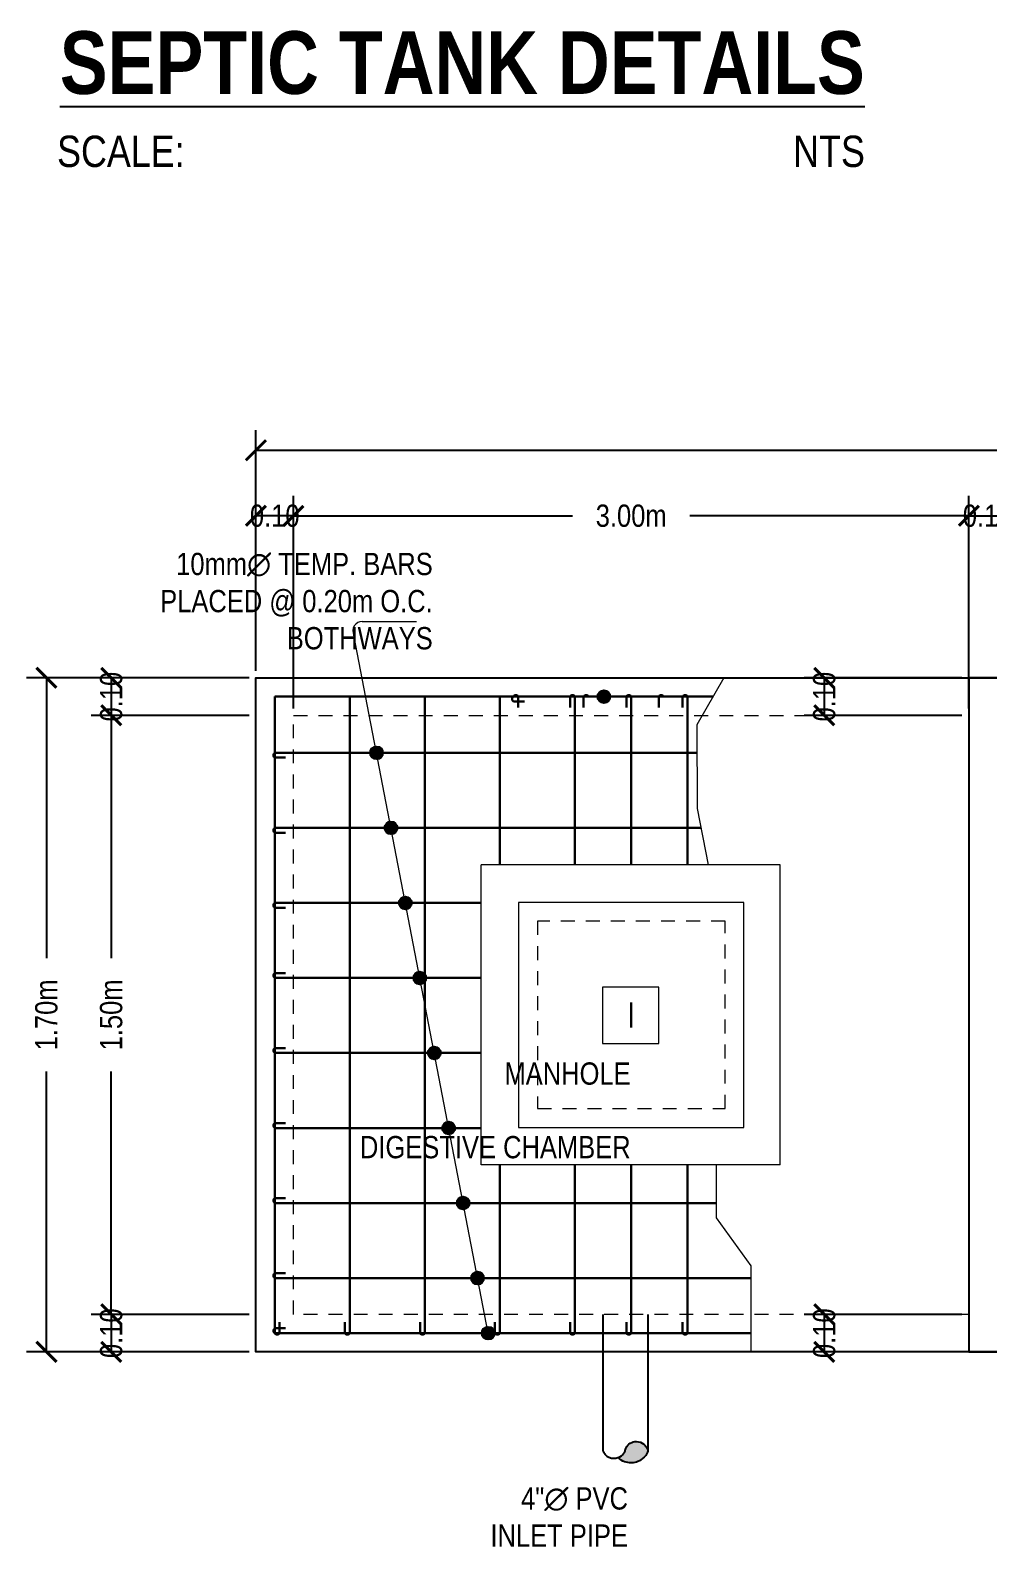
# Model space of a CAD drawing. Header units: inches. Extents: x 7263 to 14962, y 1317 to 2926.
# Drawn here: x 7357.49 to 7366.09, y 1389.91 to 1403.53 of the extents above; entities that cross this region are included whole.
import ezdxf

# ---------------------------------------------------------------- set-up
doc = ezdxf.new("R2010")
doc.units = ezdxf.units.IN
doc.header["$MEASUREMENT"] = 0
doc.linetypes.add('HIDDEN2', pattern=[0.1875, 0.125, -0.0625])
for name, color, linetype, lineweight in [('dimline', 253, 'Continuous', 5), ('label', 114, 'Continuous', 13), ('PIPE', 6, 'Continuous', 25), ('plumbing', 42, 'Continuous', 15), ('rebar', 33, 'Continuous', 18)]:
    doc.layers.add(name, color=color, linetype=linetype, lineweight=lineweight)
for name, color, linetype in [('Layer3', 3, 'Continuous'), ('Layer6', 6, 'Continuous'), ('text', 7, 'Continuous')]:
    doc.layers.add(name, color=color, linetype=linetype)
doc.styles.get("Standard").update_dxf_attribs({"font": ''})
doc.styles.get('Standard').set_extended_font_data('Tw Cen MT Condensed')
doc.dimstyles.get("Standard").update_dxf_attribs({"dimtxt": 0.2, "dimasz": 0.18, "dimexe": 0.18, "dimexo": 0.0625, "dimgap": 0.09, "dimtad": 0, "dimzin": 0, "dimdsep": 46, "dimtxsty": 'Standard', "dimblk": 'ARCHTICK', "dimcen": 0.09, "dimclrd": 8, "dimclre": 8, "dimclrt": 2, "dimadec": 0, "dimazin": 0, "dimtfac": 1, "dimtofl": 0, "dimtmove": 0, "dimatfit": 3, "dimfxl": 1, "dimtolj": 1, "dimtzin": 0, "dimarcsym": 0})

# ---------------------------------------------------------------- blocks, each defined once
blk = doc.blocks.new('_ArchTick')
at = {"color": 0, "linetype": 'ByBlock', "const_width": 0.15}
blk.add_lwpolyline([(-0.5, -0.5), (0.5, 0.5)], dxfattribs=at)
blk = doc.blocks.new('*D384')
at = {"layer": 'Defpoints', "color": 0, "transparency": 16777216}
for p in [(7359.517, 1399.173), (7359.517, 1397.718), (7359.854, 1397.381)]:
    blk.add_point(p, dxfattribs=at)
at = {"layer": 'Layer6', "color": 8, "lineweight": -2, "transparency": 16777216}
for p, q in [((7359.517, 1397.78), (7359.517, 1399.353)), ((7359.854, 1397.443), (7359.854, 1399.353)), ((7359.854, 1399.173), (7359.517, 1399.173))]:
    blk.add_line(p, q, dxfattribs=at)
at = {"layer": 'Layer6', "color": 8, "lineweight": -2, "transparency": 16777216, "xscale": 0.18, "yscale": 0.18, "zscale": 0.18, "rotation": 180}
blk.add_blockref('_ArchTick', (7359.517, 1399.173), dxfattribs=at)
at = {"layer": 'Layer6', "color": 8, "lineweight": -2, "transparency": 16777216, "xscale": 0.18, "yscale": 0.18, "zscale": 0.18}
blk.add_blockref('_ArchTick', (7359.854, 1399.173), dxfattribs=at)
at = {"layer": 'Layer6', "color": 2, "transparency": 16777216, "insert": (7359.686, 1399.173), "char_height": 0.2, "attachment_point": 5}
blk.add_mtext('\\A1;0.10', dxfattribs=at)
blk = doc.blocks.new('*D370')
at = {"layer": 'Defpoints', "color": 0, "transparency": 16777216}
for p in [(7365.92, 1399.173), (7365.92, 1397.718), (7359.854, 1397.381)]:
    blk.add_point(p, dxfattribs=at)
at = {"layer": 'Layer6', "color": 8, "lineweight": -2, "transparency": 16777216}
for p, q in [((7359.854, 1397.443), (7359.854, 1399.353)), ((7365.92, 1397.78), (7365.92, 1399.353)), ((7359.854, 1399.173), (7362.359, 1399.173)), ((7365.92, 1399.173), (7363.415, 1399.173))]:
    blk.add_line(p, q, dxfattribs=at)
at = {"layer": 'Layer6', "color": 8, "lineweight": -2, "transparency": 16777216, "xscale": 0.18, "yscale": 0.18, "zscale": 0.18, "rotation": 180}
blk.add_blockref('_ArchTick', (7359.854, 1399.173), dxfattribs=at)
at = {"layer": 'Layer6', "color": 8, "lineweight": -2, "transparency": 16777216, "xscale": 0.18, "yscale": 0.18, "zscale": 0.18}
blk.add_blockref('_ArchTick', (7365.92, 1399.173), dxfattribs=at)
at = {"layer": 'Layer6', "color": 2, "transparency": 16777216, "insert": (7362.887, 1399.173), "char_height": 0.2, "attachment_point": 5}
blk.add_mtext('\\A1;3.00m', dxfattribs=at)
blk = doc.blocks.new('*D385')
at = {"layer": 'Defpoints', "color": 0, "transparency": 16777216}
for p in [(7366.257, 1399.173), (7365.92, 1397.381), (7366.257, 1397.381)]:
    blk.add_point(p, dxfattribs=at)
at = {"layer": 'Layer6', "color": 8, "lineweight": -2, "transparency": 16777216}
for p, q in [((7365.92, 1397.443), (7365.92, 1399.353)), ((7366.257, 1397.443), (7366.257, 1399.353)), ((7365.92, 1399.173), (7366.257, 1399.173))]:
    blk.add_line(p, q, dxfattribs=at)
at = {"layer": 'Layer6', "color": 8, "lineweight": -2, "transparency": 16777216, "xscale": 0.18, "yscale": 0.18, "zscale": 0.18, "rotation": 180}
blk.add_blockref('_ArchTick', (7365.92, 1399.173), dxfattribs=at)
at = {"layer": 'Layer6', "color": 8, "lineweight": -2, "transparency": 16777216, "xscale": 0.18, "yscale": 0.18, "zscale": 0.18}
blk.add_blockref('_ArchTick', (7366.257, 1399.173), dxfattribs=at)
at = {"layer": 'Layer6', "color": 2, "transparency": 16777216, "insert": (7366.088, 1399.173), "char_height": 0.2, "attachment_point": 5}
blk.add_mtext('\\A1;0.10', dxfattribs=at)
blk = doc.blocks.new('*D362')
at = {"layer": 'Defpoints', "color": 0, "transparency": 16777216}
for p in [(7376.029, 1399.762), (7359.517, 1397.718), (7376.029, 1397.718)]:
    blk.add_point(p, dxfattribs=at)
at = {"layer": 'Layer6', "color": 8, "lineweight": -2, "transparency": 16777216}
for p, q in [((7359.517, 1397.78), (7359.517, 1399.942)), ((7376.029, 1397.78), (7376.029, 1399.942)), ((7359.517, 1399.762), (7367.245, 1399.762)), ((7376.029, 1399.762), (7368.301, 1399.762))]:
    blk.add_line(p, q, dxfattribs=at)
at = {"layer": 'Layer6', "color": 8, "lineweight": -2, "transparency": 16777216, "xscale": 0.18, "yscale": 0.18, "zscale": 0.18, "rotation": 180}
blk.add_blockref('_ArchTick', (7359.517, 1399.762), dxfattribs=at)
at = {"layer": 'Layer6', "color": 8, "lineweight": -2, "transparency": 16777216, "xscale": 0.18, "yscale": 0.18, "zscale": 0.18}
blk.add_blockref('_ArchTick', (7376.029, 1399.762), dxfattribs=at)
at = {"layer": 'Layer6', "color": 2, "transparency": 16777216, "insert": (7367.773, 1399.762), "char_height": 0.2, "attachment_point": 5}
blk.add_mtext('\\A1;8.00m', dxfattribs=at)
blk = doc.blocks.new('*D363')
at = {"layer": 'Defpoints', "color": 0, "transparency": 16777216}
for p in [(7365.92, 1397.718), (7364.621, 1397.381), (7365.92, 1397.381)]:
    blk.add_point(p, dxfattribs=at)
at = {"layer": 'Layer6', "color": 8, "lineweight": -2, "transparency": 16777216}
for p, q in [((7365.857, 1397.718), (7364.441, 1397.718)), ((7364.621, 1397.718), (7364.621, 1397.381)), ((7365.857, 1397.381), (7364.441, 1397.381))]:
    blk.add_line(p, q, dxfattribs=at)
at = {"layer": 'Layer6', "color": 8, "lineweight": -2, "transparency": 16777216, "xscale": 0.18, "yscale": 0.18, "zscale": 0.18}
for p, rotation in [((7364.621, 1397.718), 90), ((7364.621, 1397.381), 270)]:
    blk.add_blockref('_ArchTick', p, dxfattribs=dict(at, rotation=rotation))
at = {"layer": 'Layer6', "color": 2, "transparency": 16777216, "insert": (7364.621, 1397.549), "char_height": 0.2, "attachment_point": 5, "rotation": 90}
blk.add_mtext('\\A1;0.10', dxfattribs=at)
blk = doc.blocks.new('*D364')
at = {"layer": 'Defpoints', "color": 0, "transparency": 16777216}
for p in [(7359.517, 1397.718), (7358.218, 1397.381), (7359.517, 1397.381)]:
    blk.add_point(p, dxfattribs=at)
at = {"layer": 'Layer6', "color": 8, "lineweight": -2, "transparency": 16777216}
for p, q in [((7359.455, 1397.718), (7358.038, 1397.718)), ((7358.218, 1397.718), (7358.218, 1397.381)), ((7359.455, 1397.381), (7358.038, 1397.381))]:
    blk.add_line(p, q, dxfattribs=at)
at = {"layer": 'Layer6', "color": 8, "lineweight": -2, "transparency": 16777216, "xscale": 0.18, "yscale": 0.18, "zscale": 0.18}
for p, rotation in [((7358.218, 1397.718), 90), ((7358.218, 1397.381), 270)]:
    blk.add_blockref('_ArchTick', p, dxfattribs=dict(at, rotation=rotation))
at = {"layer": 'Layer6', "color": 2, "transparency": 16777216, "insert": (7358.218, 1397.549), "char_height": 0.2, "attachment_point": 5, "rotation": 90}
blk.add_mtext('\\A1;0.10', dxfattribs=at)
blk = doc.blocks.new('*D365')
at = {"layer": 'Defpoints', "color": 0, "transparency": 16777216}
for p in [(7359.517, 1392), (7358.218, 1391.663), (7359.517, 1391.663)]:
    blk.add_point(p, dxfattribs=at)
at = {"layer": 'Layer6', "color": 8, "lineweight": -2, "transparency": 16777216}
for p, q in [((7359.455, 1392), (7358.038, 1392)), ((7358.218, 1392), (7358.218, 1391.663)), ((7359.455, 1391.663), (7358.038, 1391.663))]:
    blk.add_line(p, q, dxfattribs=at)
at = {"layer": 'Layer6', "color": 8, "lineweight": -2, "transparency": 16777216, "xscale": 0.18, "yscale": 0.18, "zscale": 0.18}
for p, rotation in [((7358.218, 1392), 90), ((7358.218, 1391.663), 270)]:
    blk.add_blockref('_ArchTick', p, dxfattribs=dict(at, rotation=rotation))
at = {"layer": 'Layer6', "color": 2, "transparency": 16777216, "insert": (7358.218, 1391.831), "char_height": 0.2, "attachment_point": 5, "rotation": 90}
blk.add_mtext('\\A1;0.10', dxfattribs=at)
blk = doc.blocks.new('*D390')
at = {"layer": 'Defpoints', "color": 0, "transparency": 16777216}
for p in [(7359.517, 1397.381), (7358.218, 1392), (7359.517, 1392)]:
    blk.add_point(p, dxfattribs=at)
at = {"layer": 'Layer6', "color": 8, "lineweight": -2, "transparency": 16777216}
for p, q in [((7359.455, 1397.381), (7358.038, 1397.381)), ((7358.218, 1397.381), (7358.218, 1395.199)), ((7358.218, 1392), (7358.218, 1394.181)), ((7359.455, 1392), (7358.038, 1392))]:
    blk.add_line(p, q, dxfattribs=at)
at = {"layer": 'Layer6', "color": 8, "lineweight": -2, "transparency": 16777216, "xscale": 0.18, "yscale": 0.18, "zscale": 0.18}
for p, rotation in [((7358.218, 1397.381), 90), ((7358.218, 1392), 270)]:
    blk.add_blockref('_ArchTick', p, dxfattribs=dict(at, rotation=rotation))
at = {"layer": 'Layer6', "color": 2, "transparency": 16777216, "insert": (7358.218, 1394.69), "char_height": 0.2, "attachment_point": 5, "rotation": 90}
blk.add_mtext('\\A1;1.50m', dxfattribs=at)
blk = doc.blocks.new('*D376')
at = {"layer": 'Defpoints', "color": 0, "transparency": 16777216}
for p in [(7359.517, 1397.718), (7357.636, 1391.663), (7359.517, 1391.663)]:
    blk.add_point(p, dxfattribs=at)
at = {"layer": 'Layer6', "color": 8, "lineweight": -2, "transparency": 16777216}
for p, q in [((7359.455, 1397.718), (7357.456, 1397.718)), ((7357.636, 1397.718), (7357.636, 1395.199)), ((7357.636, 1391.663), (7357.636, 1394.181)), ((7359.455, 1391.663), (7357.456, 1391.663))]:
    blk.add_line(p, q, dxfattribs=at)
at = {"layer": 'Layer6', "color": 8, "lineweight": -2, "transparency": 16777216, "xscale": 0.18, "yscale": 0.18, "zscale": 0.18}
for p, rotation in [((7357.636, 1397.718), 90), ((7357.636, 1391.663), 270)]:
    blk.add_blockref('_ArchTick', p, dxfattribs=dict(at, rotation=rotation))
at = {"layer": 'Layer6', "color": 2, "transparency": 16777216, "insert": (7357.636, 1394.69), "char_height": 0.2, "attachment_point": 5, "rotation": 90}
blk.add_mtext('\\A1;1.70m', dxfattribs=at)
blk = doc.blocks.new('*D373')
at = {"layer": 'Defpoints', "color": 0, "transparency": 16777216}
for p in [(7365.92, 1392), (7364.621, 1391.663), (7365.92, 1391.663)]:
    blk.add_point(p, dxfattribs=at)
at = {"layer": 'Layer6', "color": 8, "lineweight": -2, "transparency": 16777216}
for p, q in [((7365.857, 1392), (7364.441, 1392)), ((7364.621, 1392), (7364.621, 1391.663)), ((7365.857, 1391.663), (7364.441, 1391.663))]:
    blk.add_line(p, q, dxfattribs=at)
at = {"layer": 'Layer6', "color": 8, "lineweight": -2, "transparency": 16777216, "xscale": 0.18, "yscale": 0.18, "zscale": 0.18}
for p, rotation in [((7364.621, 1392), 90), ((7364.621, 1391.663), 270)]:
    blk.add_blockref('_ArchTick', p, dxfattribs=dict(at, rotation=rotation))
at = {"layer": 'Layer6', "color": 2, "transparency": 16777216, "insert": (7364.621, 1391.831), "char_height": 0.2, "attachment_point": 5, "rotation": 90}
blk.add_mtext('\\A1;0.10', dxfattribs=at)

msp = doc.modelspace()

# ---------------------------------------------------------------- hatches: boundary and pattern name
at = {"layer": 'PIPE'}
h = msp.add_hatch(color=33, dxfattribs=at)
h.set_gradient(color1=(201, 147, 54), rotation=90, one_color=1, tint=1, name='INVSPHERICAL')
h.paths.add_polyline_path([(7362.768, 1390.714), (7362.776, 1390.707), (7362.784, 1390.701), (7362.791, 1390.695), (7362.799, 1390.689), (7362.808, 1390.684), (7362.817, 1390.68), (7362.826, 1390.676), (7362.835, 1390.673), (7362.845, 1390.671), (7362.855, 1390.668), (7362.865, 1390.667), (7362.875, 1390.666), (7362.885, 1390.666), (7362.895, 1390.666), (7362.905, 1390.667), (7362.915, 1390.669), (7362.925, 1390.671), (7362.934, 1390.674), (7362.944, 1390.677), (7362.953, 1390.681), (7362.961, 1390.685), (7362.97, 1390.69), (7362.978, 1390.696), (7362.986, 1390.701), (7362.994, 1390.707), (7363.001, 1390.714), (7363.008, 1390.721), (7363.014, 1390.728), (7363.02, 1390.736), (7363.026, 1390.745), (7363.031, 1390.753), (7363.035, 1390.762), (7363.037, 1390.772), (7363.037, 1390.776), (7363.036, 1390.784), (7363.032, 1390.792), (7363.028, 1390.8), (7363.023, 1390.808), (7363.019, 1390.815), (7363.013, 1390.822), (7363.008, 1390.828), (7363.002, 1390.834), (7362.995, 1390.839), (7362.988, 1390.844), (7362.981, 1390.848), (7362.973, 1390.851), (7362.965, 1390.854), (7362.956, 1390.856), (7362.948, 1390.858), (7362.939, 1390.858), (7362.93, 1390.858), (7362.921, 1390.857), (7362.912, 1390.856), (7362.903, 1390.853), (7362.894, 1390.85), (7362.886, 1390.846), (7362.878, 1390.842), (7362.871, 1390.837), (7362.864, 1390.831), (7362.857, 1390.825), (7362.852, 1390.818), (7362.847, 1390.811), (7362.843, 1390.804), (7362.839, 1390.796), (7362.837, 1390.788), (7362.835, 1390.78), (7362.832, 1390.772), (7362.828, 1390.764), (7362.824, 1390.757), (7362.819, 1390.75), (7362.813, 1390.743), (7362.807, 1390.737), (7362.801, 1390.731), (7362.794, 1390.726), (7362.786, 1390.722), (7362.779, 1390.718), (7362.771, 1390.714)])
at = {"layer": 'text', "ltscale": 0.1}
h = msp.add_hatch(color=2, dxfattribs=at)
h.set_gradient(color1=(252, 242, 54), color2=(0, 0, 0), tint=1, name='SPHERICAL')
edge = h.paths.add_edge_path()
edge.add_arc((7362.642, 1397.549), 0.0577, 0, 360)
h = msp.add_hatch(color=2, dxfattribs=at)
h.set_gradient(color1=(252, 242, 54), color2=(0, 0, 0), tint=1, name='SPHERICAL')
edge = h.paths.add_edge_path()
edge.add_arc((7360.6, 1397.044), 0.0577, 0, 360)
h = msp.add_hatch(color=2, dxfattribs=at)
h.set_gradient(color1=(252, 242, 54), color2=(0, 0, 0), tint=1, name='SPHERICAL')
edge = h.paths.add_edge_path()
edge.add_arc((7360.73, 1396.37), 0.0577, 0, 360)
h = msp.add_hatch(color=2, dxfattribs=at)
h.set_gradient(color1=(252, 242, 54), color2=(0, 0, 0), tint=1, name='SPHERICAL')
edge = h.paths.add_edge_path()
edge.add_arc((7360.859, 1395.696), 0.0577, 0, 360)
h = msp.add_hatch(color=2, dxfattribs=at)
h.set_gradient(color1=(252, 242, 54), color2=(0, 0, 0), tint=1, name='SPHERICAL')
edge = h.paths.add_edge_path()
edge.add_arc((7360.989, 1395.022), 0.0577, 0, 360)
h = msp.add_hatch(color=2, dxfattribs=at)
h.set_gradient(color1=(252, 242, 54), color2=(0, 0, 0), tint=1, name='SPHERICAL')
edge = h.paths.add_edge_path()
edge.add_arc((7361.119, 1394.348), 0.0577, 0, 360)
h = msp.add_hatch(color=2, dxfattribs=at)
h.set_gradient(color1=(252, 242, 54), color2=(0, 0, 0), tint=1, name='SPHERICAL')
edge = h.paths.add_edge_path()
edge.add_arc((7361.248, 1393.674), 0.0577, 0, 360)
h = msp.add_hatch(color=2, dxfattribs=at)
h.set_gradient(color1=(252, 242, 54), color2=(0, 0, 0), tint=1, name='SPHERICAL')
edge = h.paths.add_edge_path()
edge.add_arc((7361.378, 1393), 0.0577, 0, 360)
h = msp.add_hatch(color=2, dxfattribs=at)
h.set_gradient(color1=(252, 242, 54), color2=(0, 0, 0), tint=1, name='SPHERICAL')
edge = h.paths.add_edge_path()
edge.add_arc((7361.507, 1392.326), 0.0577, 0, 360)
h = msp.add_hatch(color=2, dxfattribs=at)
h.set_gradient(color1=(252, 242, 54), color2=(0, 0, 0), tint=1, name='SPHERICAL')
edge = h.paths.add_edge_path()
edge.add_arc((7361.603, 1391.831), 0.0577, 0, 360)

# ---------------------------------------------------------------- linework, layer by layer
at = {"layer": 'dimline', "color": 83, "linetype": 'Continuous'}
msp.add_line((7360.472, 1398.224), (7360.96, 1398.224), dxfattribs=at)
msp.add_arc((7360.472, 1398.14), 0.0842, 90.0406, 206.3054, dxfattribs=at)
at = {"layer": 'label', "color": 83, "linetype": 'Continuous'}
msp.add_line((7361.603, 1391.831), (7360.397, 1398.102), dxfattribs=at)
for points in [[(7363.72, 1397.718), (7363.477, 1397.295), (7363.479, 1396.543), (7363.577, 1396.038)], [(7363.65, 1393.342), (7363.65, 1392.866), (7363.961, 1392.435), (7363.961, 1391.663)]]:
    msp.add_lwpolyline(points, dxfattribs=at)
at = {"layer": 'PIPE'}
for p, q in [((7362.633, 1392), (7362.633, 1390.772)), ((7363.037, 1392), (7363.037, 1390.772))]:
    msp.add_line(p, q, dxfattribs=at)
msp.add_spline([(7362.633, 1390.772), (7362.651, 1390.743), (7362.732, 1390.707), (7362.799, 1390.73), (7362.832, 1390.772), (7362.841, 1390.801), (7362.935, 1390.858), (7363.001, 1390.834), (7363.025, 1390.806), (7363.037, 1390.772), (7363.029, 1390.751), (7362.973, 1390.692), (7362.919, 1390.67), (7362.798, 1390.69), (7362.769, 1390.713)], degree=3, dxfattribs=at)
at = {"layer": 'plumbing'}
for p, q in [((7364.224, 1396.038), (7361.539, 1396.038)), ((7361.539, 1393.342), (7361.539, 1396.038)), ((7364.224, 1393.342), (7364.224, 1396.038)), ((7364.224, 1393.342), (7361.539, 1393.342))]:
    msp.add_line(p, q, dxfattribs=at)
at = {"layer": 'plumbing', "lineweight": 30}
msp.add_line((7362.887, 1394.578), (7362.887, 1394.802), dxfattribs=at)
at = {"layer": 'plumbing', "lineweight": 25}
for points in [[(7369.626, 1391.663), (7359.517, 1391.663), (7359.517, 1397.718), (7369.626, 1397.718)], [(7365.92, 1391.663), (7376.029, 1391.663), (7376.029, 1397.718), (7365.92, 1397.718)]]:
    msp.add_lwpolyline(points, close=True, dxfattribs=at)
at = {"layer": 'plumbing', "color": 30, "linetype": 'HIDDEN2'}
msp.add_lwpolyline([(7365.92, 1392), (7359.854, 1392), (7359.854, 1397.381), (7365.92, 1397.381), (7365.92, 1392)], dxfattribs=at)
at = {"layer": 'plumbing'}
for points in [[(7361.876, 1393.679), (7363.898, 1393.679), (7363.898, 1395.701), (7361.876, 1395.701)], [(7363.135, 1394.939), (7362.629, 1394.939), (7362.629, 1394.434), (7363.135, 1394.434)]]:
    msp.add_lwpolyline(points, close=True, dxfattribs=at)
at = {"layer": 'plumbing', "color": 30, "linetype": 'HIDDEN2'}
msp.add_lwpolyline([(7362.045, 1393.848), (7363.73, 1393.848), (7363.73, 1395.533), (7362.045, 1395.533)], close=True, dxfattribs=at)
at = {"layer": 'rebar', "color": 7, "linetype": 'Continuous', "lineweight": 30}
for p, q in [((7359.686, 1397.549), (7359.686, 1391.831)), ((7363.623, 1397.549), (7359.686, 1397.549)), ((7360.36, 1397.549), (7360.36, 1391.831)), ((7361.034, 1397.549), (7361.034, 1391.831)), ((7361.708, 1397.549), (7361.708, 1396.038)), ((7361.873, 1397.549), (7361.873, 1397.451)), ((7362.338, 1397.549), (7362.338, 1397.451)), ((7362.382, 1397.549), (7362.382, 1396.038)), ((7362.46, 1397.549), (7362.46, 1397.451)), ((7362.844, 1397.549), (7362.844, 1397.451)), ((7362.887, 1397.549), (7362.887, 1396.038)), ((7363.134, 1397.549), (7363.134, 1397.451)), ((7363.349, 1397.549), (7363.349, 1397.451)), ((7363.393, 1397.549), (7363.393, 1396.038)), ((7361.83, 1397.506), (7361.928, 1397.506)), ((7363.477, 1397.044), (7359.686, 1397.044)), ((7359.686, 1397.001), (7359.784, 1397.001)), ((7363.513, 1396.37), (7359.686, 1396.37)), ((7359.686, 1396.327), (7359.784, 1396.327)), ((7361.539, 1395.696), (7359.686, 1395.696)), ((7359.686, 1395.653), (7359.784, 1395.653)), ((7359.686, 1395.065), (7359.784, 1395.065)), ((7361.539, 1395.022), (7359.686, 1395.022)), ((7359.686, 1394.391), (7359.784, 1394.391)), ((7361.539, 1394.348), (7359.686, 1394.348)), ((7359.686, 1393.717), (7359.784, 1393.717)), ((7361.539, 1393.674), (7359.686, 1393.674)), ((7361.708, 1393.342), (7361.708, 1391.831)), ((7362.382, 1393.342), (7362.382, 1391.831)), ((7362.887, 1393.342), (7362.887, 1391.831)), ((7363.393, 1393.342), (7363.393, 1391.831)), ((7359.686, 1393.043), (7359.784, 1393.043)), ((7363.65, 1393), (7359.686, 1393)), ((7359.686, 1392.369), (7359.784, 1392.369)), ((7363.961, 1392.326), (7359.686, 1392.326)), ((7359.686, 1391.875), (7359.784, 1391.875)), ((7363.961, 1391.831), (7359.686, 1391.831)), ((7359.729, 1391.831), (7359.729, 1391.929)), ((7360.317, 1391.831), (7360.317, 1391.929)), ((7360.991, 1391.831), (7360.991, 1391.929)), ((7361.664, 1391.831), (7361.664, 1391.929)), ((7362.338, 1391.831), (7362.338, 1391.929)), ((7362.844, 1391.831), (7362.844, 1391.929)), ((7363.349, 1391.831), (7363.349, 1391.929))]:
    msp.add_line(p, q, dxfattribs=at)
for centre, start, end in [((7361.842, 1397.528), 120.3482, 239.6518), ((7361.851, 1397.537), 30.3482, 149.6518), ((7362.36, 1397.537), 30.3482, 149.6518), ((7362.482, 1397.537), 30.3482, 149.6518), ((7362.865, 1397.537), 30.3482, 149.6518), ((7363.156, 1397.537), 30.3482, 149.6518), ((7363.371, 1397.537), 30.3482, 149.6518), ((7359.699, 1397.022), 120.3482, 239.6518), ((7359.699, 1396.348), 120.3482, 239.6518), ((7359.699, 1395.674), 120.3482, 239.6518), ((7359.699, 1395.044), 120.3482, 239.6518), ((7359.699, 1394.37), 120.3482, 239.6518), ((7359.699, 1393.696), 120.3482, 239.6518), ((7359.699, 1393.022), 120.3482, 239.6518), ((7359.699, 1392.348), 120.3482, 239.6518), ((7359.699, 1391.853), 120.3482, 239.6518), ((7359.708, 1391.844), 210.3482, 329.6518), ((7360.338, 1391.844), 210.3482, 329.6518), ((7361.012, 1391.844), 210.3482, 329.6518), ((7361.686, 1391.844), 210.3482, 329.6518), ((7362.36, 1391.844), 210.3482, 329.6518), ((7362.865, 1391.844), 210.3482, 329.6518), ((7363.371, 1391.844), 210.3482, 329.6518)]:
    msp.add_arc(centre, 0.025, start, end, dxfattribs=at)
at = {"layer": 'text', "ltscale": 0.1}
for centre in [(7362.642, 1397.549), (7360.6, 1397.044), (7360.73, 1396.37), (7360.859, 1395.696), (7360.989, 1395.022), (7361.119, 1394.348), (7361.248, 1393.674), (7361.378, 1393), (7361.507, 1392.326), (7361.603, 1391.831)]:
    msp.add_circle(centre, 0.0577, dxfattribs=at)

# ---------------------------------------------------------------- texts
at = {"layer": 'Layer3', "insert": (7352.766, 1403.526), "char_height": 0.5625, "attachment_point": 1}
msp.add_mtext_dynamic_manual_height_columns('\\pi4.98969;{\\fArial Narrow|b1|i0|c0|p34;\\LSEPTIC TANK DETAILS\\P\\pi4.96542;\\fArial Narrow|b0|i0|c0|p34;\\H0.5x;\\lSCALE:                                                             NTS}', width=17.1549, gutter_width=1, heights=[0], dxfattribs=at)
at = {"layer": 'Layer6', "color": 2, "char_height": 0.2, "attachment_point": 6}
for s, insert in [('10mm∅ TEMP. BARS\\PPLACED @ 0.20m O.C.\\PBOTHWAYS', (7361.105, 1398.406)), ('MANHOLE', (7362.882, 1394.162)), ('DIGESTIVE CHAMBER', (7362.882, 1393.501)), ('4"∅ PVC\\PINLET PIPE', (7362.858, 1390.18))]:
    msp.add_mtext(s, dxfattribs=dict(at, insert=insert))

# ---------------------------------------------------------------- dimensions: what is measured, and where the dimension line sits
at = {"layer": 'Layer6'}
for base, p1, p2, text, picture, middle in [((7376.029, 1399.762), (7359.517, 1397.718), (7376.029, 1397.718), '8.00m', '*D362', (7367.773, 1399.762)), ((7365.92, 1399.173), (7359.854, 1397.381), (7365.92, 1397.718), '3.00m', '*D370', (7362.887, 1399.173))]:
    dim = msp.add_linear_dim(base=base, p1=p1, p2=p2, text=text, dimstyle='Standard', override={"dimpost": 'M'}, dxfattribs=at)
    dim.commit()
    dim.dimension.update_dxf_attribs({"geometry": picture, "text_midpoint": middle})
for base, p1, p2, picture, middle in [((7359.517, 1399.173), (7359.854, 1397.381), (7359.517, 1397.718), '*D384', (7359.686, 1399.173)), ((7366.257, 1399.173), (7365.92, 1397.381), (7366.257, 1397.381), '*D385', (7366.088, 1399.173))]:
    dim = msp.add_linear_dim(base=base, p1=p1, p2=p2, text='0.10', dimstyle='Standard', override={"dimpost": 'M'}, dxfattribs=at)
    dim.commit()
    dim.dimension.update_dxf_attribs({"geometry": picture, "text_midpoint": middle, "dimtype": 160})
for base, p1, p2, text, picture, middle in [((7357.636, 1391.663), (7359.517, 1397.718), (7359.517, 1391.663), '1.70m', '*D376', (7357.636, 1394.69)), ((7358.218, 1392), (7359.517, 1397.381), (7359.517, 1392), '1.50m', '*D390', (7358.218, 1394.69))]:
    dim = msp.add_linear_dim(base=base, p1=p1, p2=p2, angle=90, text=text, dimstyle='Standard', override={"dimpost": 'M'}, dxfattribs=at)
    dim.commit()
    dim.dimension.update_dxf_attribs({"geometry": picture, "text_midpoint": middle})
for base, p1, p2, picture, middle in [((7358.218, 1397.381), (7359.517, 1397.718), (7359.517, 1397.381), '*D364', (7358.218, 1397.549)), ((7364.621, 1397.381), (7365.92, 1397.718), (7365.92, 1397.381), '*D363', (7364.621, 1397.549)), ((7358.218, 1391.663), (7359.517, 1392), (7359.517, 1391.663), '*D365', (7358.218, 1391.831)), ((7364.621, 1391.663), (7365.92, 1392), (7365.92, 1391.663), '*D373', (7364.621, 1391.831))]:
    dim = msp.add_linear_dim(base=base, p1=p1, p2=p2, angle=90, text='0.10', dimstyle='Standard', override={"dimpost": 'M'}, dxfattribs=at)
    dim.commit()
    dim.dimension.update_dxf_attribs({"geometry": picture, "text_midpoint": middle, "dimtype": 160})

doc.saveas('drawing.dxf')
